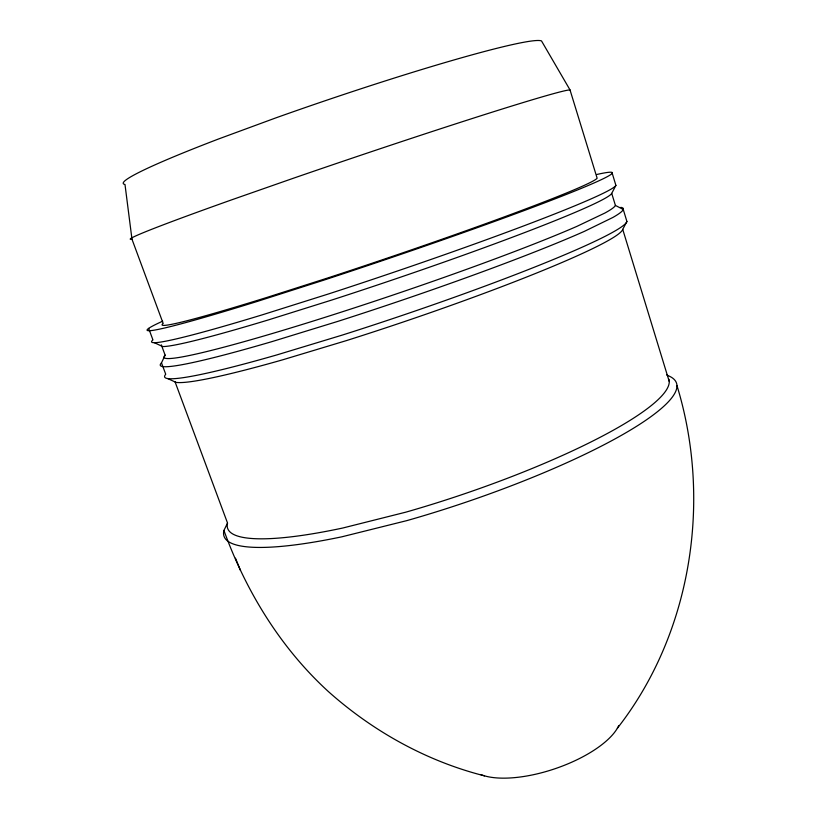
<?xml version="1.0" encoding="UTF-8"?>
<svg xmlns="http://www.w3.org/2000/svg" width="819" height="819" viewBox="0 0 819 819"><rect width="100%" height="100%" fill="white"/><g stroke="black" fill="none" stroke-linecap="round" stroke-linejoin="round"><path stroke-width="1.23" d="M612.213 173.27L615.908 185.381L611.721 193.386L615.407 205.415L623.259 209.48L626.914 221.478A244.021 17.854 -18.7 0 1 342.373 335.053L277.068 354.852A244.021 17.854 -18.7 0 1 165.735 374.263L161.486 362.848L165.141 355.159L161.302 344.84M484.51 775.849C426.597 761.23 372.758 731.193 328.296 691.492C280.467 647.727 245.946 591.144 223.925 530.466L227.528 523.044L174.959 381.582M167.752 378.583L175.921 382.35A237.561 18.376 -18.7 0 0 282.872 359.756L346.273 340.643A237.561 18.376 -18.7 0 0 622.727 229.381L626.914 221.478M617.372 728.234C691.717 633.159 712.161 500.266 676.944 385.534M154.381 342.7L162.633 346.56A238.667 12.357 -18.7 0 0 268.652 319.83L332.145 299.918A238.667 12.357 -18.7 0 0 611.721 193.386M666.594 374.846L668.642 375.88A238.841 45.311 -18.7 0 1 406.808 520.628L341.973 536.783A238.841 45.311 -18.7 0 1 223.925 530.466M570.024 89.936L541.523 40.95A221.181 13.657 -18.7 0 0 275.901 117.864L218.54 138.984A221.181 13.657 -18.7 0 0 124.99 184.47L131.982 239.24L163.176 323.474A229.791 8.927 -18.7 0 0 266.748 297.481L327.498 278.05A229.791 8.927 -18.7 0 0 597.143 178.235L570.024 89.936A232.391 5.559 -18.7 0 0 292.956 178.388L232.002 199.723A232.391 5.559 -18.7 0 0 131.982 239.24M235.473 558.179L240.479 570.433M148.659 328.409L152.948 339.926A245.157 11.65 -18.7 0 0 262.745 314.691L328.143 294.062A245.157 11.65 -18.7 0 0 615.908 185.381M622.727 229.381L669.256 381.541M596.836 174.478A245.536 9.552 -18.7 0 1 554.013 199.252A245.536 9.552 -18.7 0 1 323.362 280.293L257.934 301.218A245.536 9.552 -18.7 0 1 162.684 321.181M620.853 207.361A244.4 15.796 -18.7 0 1 612.827 217.485L584.449 231.327A244.4 15.796 -18.7 0 1 337.643 321.437L272.307 341.513A244.4 15.796 -18.7 0 1 161.486 362.848M668.898 379.238A232.893 43.202 -18.7 0 1 405.784 512.172L342.803 528.009A232.893 43.202 -18.7 0 1 227.528 523.044M618.693 725.736A79.433 31.511 -18.7 0 1 557.391 767.905A79.433 31.511 -18.7 0 1 480.63 774.518M615.407 205.415A238.298 14.373 -18.7 0 1 604.903 213.032L576.986 226.331A238.298 14.373 -18.7 0 1 313.032 321.099A238.298 14.373 -18.7 0 1 165.141 355.159"/></g></svg>
